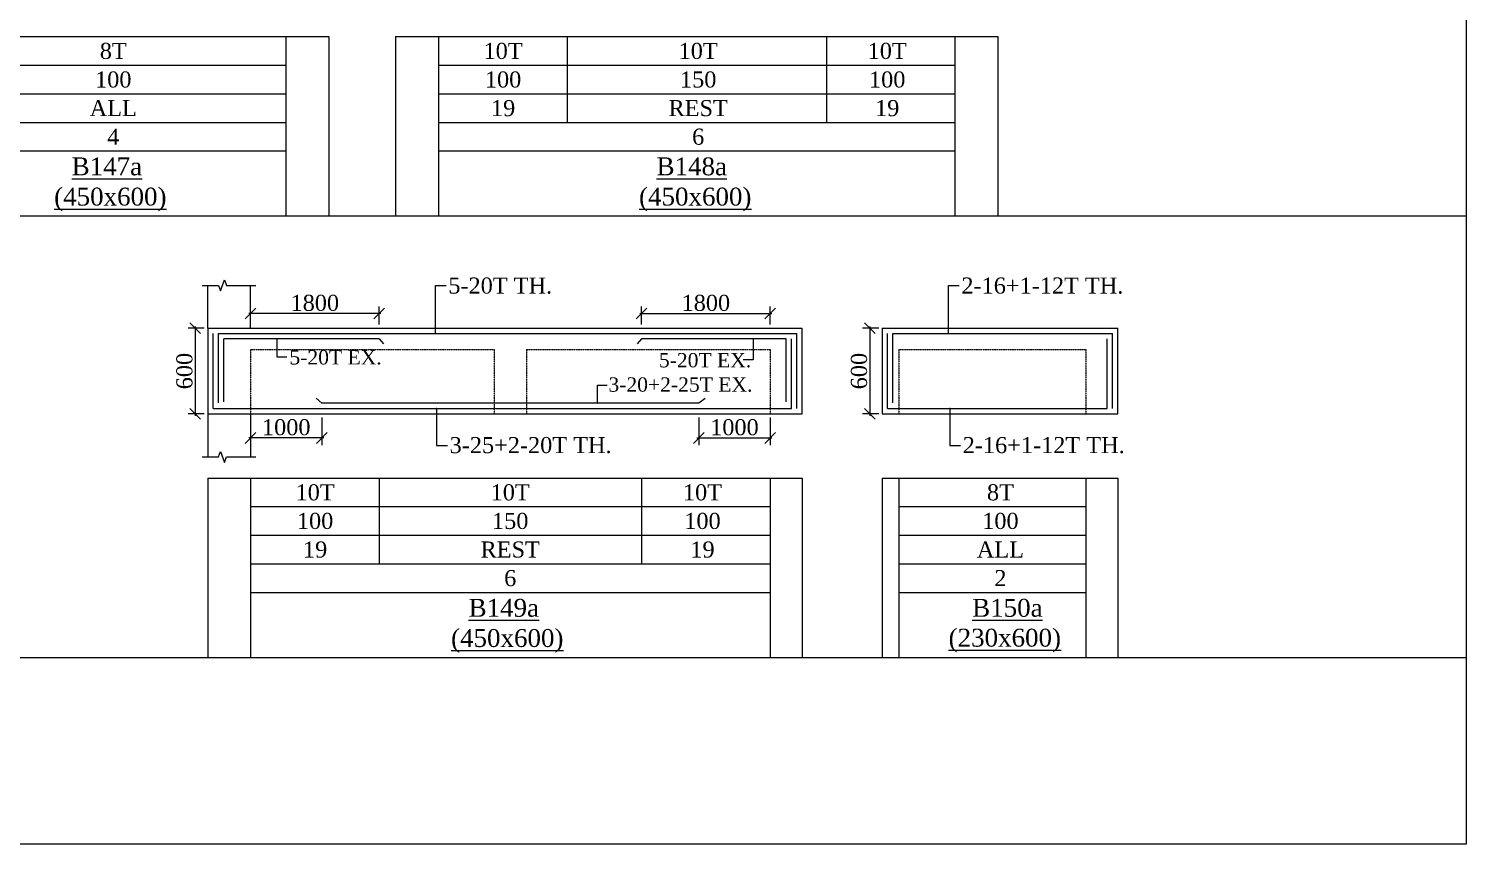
# Model space of a CAD drawing. Header units: millimetres. Extents: x 9781889 to 10654170, y -7832723 to -7608561.
# Drawn here: x 10404690 to 10424816, y -7801878 to -7790467 of the extents above; entities that cross this region are included whole.
import ezdxf
from ezdxf.enums import TextEntityAlignment as Align

# ---------------------------------------------------------------- set-up
doc = ezdxf.new("R2010")
doc.units = ezdxf.units.MM
doc.header["$LTSCALE"] = 10
doc.header["$PDMODE"] = 3
doc.linetypes.add('HIDDEN', pattern=[0.375, 0.25, -0.125])
for name, color, linetype, lineweight in [('S-CUT OUT LINE', 9, 'Continuous', 0), ('S-DIM L.S.', 7, 'Continuous', 0), ('S-L.S.SECTION', 5, 'Continuous', 0), ('S-L.S.SLAB LINE', 252, 'HIDDEN', 0), ('S-L.S.STEEL', 1, 'Continuous', 9), ('S-SECTION MARK', 7, 'Continuous', 0), ('S-SHEET', 251, 'Continuous', 0), ('S-TEXT', 7, 'Continuous', 0), ('S-TEXT L.S. BEAM NO.', 30, 'Continuous', 0), ('S-TEXT. L.S.', 7, 'Continuous', 0)]:
    doc.layers.add(name, color=color, linetype=linetype, lineweight=lineweight)
doc.styles.add('135', font='arial.ttf', dxfattribs={"width": 0.8, "height": 135})
doc.styles.get("Standard").update_dxf_attribs({"font": 'arial.ttf'})
doc.styles.add('TEXT', font='times.ttf')
doc.dimstyles.new('75', dxfattribs={"dimtxt": 135, "dimasz": 90, "dimexe": 0.1, "dimexo": 0.03, "dimgap": 0.09, "dimtad": 1, "dimdec": 0, "dimzin": 0, "dimdsep": 46, "dimtxsty": '135', "dimblk": 'ARCHTICK', "dimcen": 0.09, "dimclrd": 256, "dimclre": 256, "dimclrt": 256, "dimadec": 0, "dimazin": 0, "dimtfac": 1, "dimtdec": 0, "dimtofl": 0, "dimtmove": 1, "dimatfit": 3, "dimldrblk": 'DOTSMALL', "dimfxl": 1, "dimtolj": 1, "dimtzin": 0, "dimlwd": -1, "dimlwe": -1, "dimarcsym": 0})
doc.dimstyles.new('SETU_1', dxfattribs={"dimtxt": 200, "dimasz": 150, "dimexe": 100, "dimexo": 50, "dimgap": 35, "dimtad": 1, "dimdec": 0, "dimzin": 0, "dimdsep": 46, "dimtxsty": 'Standard', "dimblk": 'OBLIQUE', "dimcen": 150, "dimdle": 25, "dimclrd": 256, "dimclre": 7, "dimclrt": 256, "dimadec": 0, "dimazin": 0, "dimtfac": 1, "dimtdec": 0, "dimtofl": 0, "dimtmove": 1, "dimatfit": 3, "dimfxl": 1, "dimtolj": 1, "dimtzin": 0, "dimlwd": -1, "dimlwe": 5, "dimarcsym": 1})

# ---------------------------------------------------------------- blocks, each defined once
blk = doc.blocks.new('_ArchTick')
at = {"color": 0, "linetype": 'ByBlock', "const_width": 0.15}
blk.add_lwpolyline([(-0.5, -0.5), (0.5, 0.5)], dxfattribs=at)
blk = doc.blocks.new('_Oblique')
at = {"color": 0, "linetype": 'ByBlock', "lineweight": -2}
blk.add_line((-0.5, -0.5), (0.5, 0.5), dxfattribs=at)
blk = doc.blocks.new('*D923')
at = {"layer": 'Defpoints', "color": 0, "transparency": 16777216}
for p in [(10407195, -7794657), (10407020, -7795857), (10407195, -7795857)]:
    blk.add_point(p, dxfattribs=at)
at = {"layer": 'S-DIM L.S.', "transparency": 16777216}
blk.add_line((10407020, -7794632), (10407020, -7795882), dxfattribs=at)
at = {"layer": 'S-DIM L.S.', "color": 7, "lineweight": 5, "transparency": 16777216}
for p, q in [((10407145, -7794657), (10406920, -7794657)), ((10407145, -7795857), (10406920, -7795857))]:
    blk.add_line(p, q, dxfattribs=at)
at = {"layer": 'S-DIM L.S.', "transparency": 16777216, "xscale": 150, "yscale": 150, "zscale": 150}
for p, rotation in [((10407020, -7794657), 90), ((10407020, -7795857), 270)]:
    blk.add_blockref('_Oblique', p, dxfattribs=dict(at, rotation=rotation))
at = {"layer": 'S-DIM L.S.', "transparency": 16777216, "insert": (10406870, -7795257), "char_height": 225, "attachment_point": 5, "rotation": 90, "style": 'TEXT'}
blk.add_mtext('\\A1;600', dxfattribs=at)
blk = doc.blocks.new('*D924')
at = {"layer": 'Defpoints', "color": 0, "transparency": 16777216}
for p in [(10415070, -7794453), (10413270, -7794657, 0), (10415070, -7794657, 0)]:
    blk.add_point(p, dxfattribs=at)
at = {"layer": 'S-DIM L.S.', "color": 7, "lineweight": 5, "transparency": 16777216}
for p, q in [((10413270, -7794607), (10413270, -7794353)), ((10415070, -7794607), (10415070, -7794353))]:
    blk.add_line(p, q, dxfattribs=at)
at = {"layer": 'S-DIM L.S.', "transparency": 16777216}
blk.add_line((10413245, -7794453), (10415095, -7794453), dxfattribs=at)
at = {"layer": 'S-DIM L.S.', "transparency": 16777216, "xscale": 150, "yscale": 150, "zscale": 150, "rotation": 180}
blk.add_blockref('_Oblique', (10413270, -7794453), dxfattribs=at)
at = {"layer": 'S-DIM L.S.', "transparency": 16777216, "xscale": 150, "yscale": 150, "zscale": 150}
blk.add_blockref('_Oblique', (10415070, -7794453), dxfattribs=at)
at = {"layer": 'S-DIM L.S.', "transparency": 16777216, "insert": (10414170, -7794304), "char_height": 225, "attachment_point": 5, "style": 'TEXT'}
blk.add_mtext('\\A1;1800', dxfattribs=at)
blk = doc.blocks.new('*D925')
at = {"layer": 'Defpoints', "color": 0, "transparency": 16777216}
for p in [(10407795, -7794453), (10407795, -7794657, 0), (10409595, -7794657, 0)]:
    blk.add_point(p, dxfattribs=at)
at = {"layer": 'S-DIM L.S.', "color": 7, "lineweight": 5, "transparency": 16777216}
for p, q in [((10407795, -7794607), (10407795, -7794353)), ((10409595, -7794607), (10409595, -7794353))]:
    blk.add_line(p, q, dxfattribs=at)
at = {"layer": 'S-DIM L.S.', "transparency": 16777216}
blk.add_line((10409620, -7794453), (10407770, -7794453), dxfattribs=at)
at = {"layer": 'S-DIM L.S.', "transparency": 16777216, "xscale": 150, "yscale": 150, "zscale": 150, "rotation": 180}
blk.add_blockref('_Oblique', (10407795, -7794453), dxfattribs=at)
at = {"layer": 'S-DIM L.S.', "transparency": 16777216, "xscale": 150, "yscale": 150, "zscale": 150}
blk.add_blockref('_Oblique', (10409595, -7794453), dxfattribs=at)
at = {"layer": 'S-DIM L.S.', "transparency": 16777216, "insert": (10408695, -7794304), "char_height": 225, "attachment_point": 5, "style": 'TEXT'}
blk.add_mtext('\\A1;1800', dxfattribs=at)
blk = doc.blocks.new('*D926')
at = {"layer": 'Defpoints', "color": 0, "transparency": 16777216}
for p in [(10414070, -7795857, 0), (10415070, -7795857, 0), (10415070, -7796193)]:
    blk.add_point(p, dxfattribs=at)
at = {"layer": 'S-DIM L.S.', "color": 7, "lineweight": 5, "transparency": 16777216}
for p, q in [((10414070, -7795907), (10414070, -7796293)), ((10415070, -7795907), (10415070, -7796293))]:
    blk.add_line(p, q, dxfattribs=at)
at = {"layer": 'S-DIM L.S.', "transparency": 16777216}
blk.add_line((10414045, -7796193), (10415095, -7796193), dxfattribs=at)
at = {"layer": 'S-DIM L.S.', "transparency": 16777216, "xscale": 150, "yscale": 150, "zscale": 150, "rotation": 180}
blk.add_blockref('_Oblique', (10414070, -7796193), dxfattribs=at)
at = {"layer": 'S-DIM L.S.', "transparency": 16777216, "xscale": 150, "yscale": 150, "zscale": 150}
blk.add_blockref('_Oblique', (10415070, -7796193), dxfattribs=at)
at = {"layer": 'S-DIM L.S.', "transparency": 16777216, "insert": (10414570, -7796044), "char_height": 225, "attachment_point": 5, "style": 'TEXT'}
blk.add_mtext('\\A1;1000', dxfattribs=at)
blk = doc.blocks.new('*D927')
at = {"layer": 'Defpoints', "color": 0, "transparency": 16777216}
for p in [(10407795, -7795857, 0), (10408795, -7795857, 0), (10407795, -7796193)]:
    blk.add_point(p, dxfattribs=at)
at = {"layer": 'S-DIM L.S.', "color": 7, "lineweight": 5, "transparency": 16777216}
for p, q in [((10407795, -7795907), (10407795, -7796293)), ((10408795, -7795907), (10408795, -7796293))]:
    blk.add_line(p, q, dxfattribs=at)
at = {"layer": 'S-DIM L.S.', "transparency": 16777216}
blk.add_line((10408820, -7796193), (10407770, -7796193), dxfattribs=at)
at = {"layer": 'S-DIM L.S.', "transparency": 16777216, "xscale": 150, "yscale": 150, "zscale": 150, "rotation": 180}
blk.add_blockref('_Oblique', (10407795, -7796193), dxfattribs=at)
at = {"layer": 'S-DIM L.S.', "transparency": 16777216, "xscale": 150, "yscale": 150, "zscale": 150}
blk.add_blockref('_Oblique', (10408795, -7796193), dxfattribs=at)
at = {"layer": 'S-DIM L.S.', "transparency": 16777216, "insert": (10408295, -7796044), "char_height": 225, "attachment_point": 5, "style": 'TEXT'}
blk.add_mtext('\\A1;1000', dxfattribs=at)
blk = doc.blocks.new('*D928')
at = {"layer": 'Defpoints', "color": 0, "transparency": 16777216}
for p in [(10416640, -7794657), (10416465, -7795857), (10416640, -7795857)]:
    blk.add_point(p, dxfattribs=at)
at = {"layer": 'S-DIM L.S.', "transparency": 16777216}
blk.add_line((10416465, -7794632), (10416465, -7795882), dxfattribs=at)
at = {"layer": 'S-DIM L.S.', "color": 7, "lineweight": 5, "transparency": 16777216}
for p, q in [((10416590, -7794657), (10416365, -7794657)), ((10416590, -7795857), (10416365, -7795857))]:
    blk.add_line(p, q, dxfattribs=at)
at = {"layer": 'S-DIM L.S.', "transparency": 16777216, "xscale": 150, "yscale": 150, "zscale": 150}
for p, rotation in [((10416465, -7794657), 90), ((10416465, -7795857), 270)]:
    blk.add_blockref('_Oblique', p, dxfattribs=dict(at, rotation=rotation))
at = {"layer": 'S-DIM L.S.', "transparency": 16777216, "insert": (10416315, -7795257), "char_height": 225, "attachment_point": 5, "rotation": 90, "style": 'TEXT'}
blk.add_mtext('\\A1;600', dxfattribs=at)

msp = doc.modelspace()

# ---------------------------------------------------------------- linework, layer by layer
at = {"layer": 'S-CUT OUT LINE', "color": 5, "elevation": 0}
for points in [[(10407116.7, -7794057.2), (10407345.3, -7794057.2), (10407373.2, -7794134), (10407429.2, -7793980.3), (10407457.2, -7794057.2), (10407869.9, -7794057.2)], [(10407116.7, -7796457.2), (10407345.3, -7796457.2), (10407373.2, -7796380.3), (10407429.2, -7796534), (10407457.2, -7796457.2), (10407869.9, -7796457.2)]]:
    msp.add_lwpolyline(points, dxfattribs=at)
at = {"layer": 'S-L.S.SECTION'}
for p, q in [((10407194.9, -7794657.2, 0), (10407194.9, -7794057.2, 0)), ((10407794.9, -7794657.2, 0), (10407794.9, -7794057.2, 0)), ((10407194.9, -7794657.2, 0), (10415520.4, -7794657.2, 0)), ((10407194.9, -7794657.2, 0), (10407194.9, -7795857.2, 0)), ((10415520.4, -7795857.2, 0), (10415520.4, -7794657.2, 0)), ((10416639.9, -7794657.2, 0), (10419939.9, -7794657.2, 0)), ((10416640, -7794657.2, 0), (10416640, -7795857.2, 0)), ((10419939.9, -7795857.2, 0), (10419939.9, -7794657.2, 0)), ((10407194.9, -7795857.2, 0), (10415520.4, -7795857.2, 0)), ((10407194.9, -7795857.2, 0), (10407194.9, -7796457.2, 0)), ((10407794.9, -7795857.2, 0), (10407794.9, -7796457.2, 0)), ((10416639.9, -7795857.2, 0), (10419939.9, -7795857.2, 0))]:
    msp.add_line(p, q, dxfattribs=at)
at = {"layer": 'S-L.S.SLAB LINE', "ltscale": 0.3}
for p, q in [((10407194.9, -7794957.2, 0), (10407194.9, -7794957.2, 0)), ((10407794.9, -7794957.2, 0), (10411207.7, -7794957.2, 0)), ((10407794.9, -7794957.2, 0), (10407794.9, -7795857.2, 0)), ((10411207.7, -7794957.2, 0), (10411207.7, -7795857.2, 0)), ((10411657.7, -7794957.2, 0), (10415070.4, -7794957.2, 0)), ((10411657.7, -7794957.2, 0), (10411657.7, -7795857.2, 0)), ((10415070.4, -7794957.2, 0), (10415070.4, -7795857.2, 0)), ((10416870, -7794957.2, 0), (10419489.9, -7794957.2, 0)), ((10416870, -7794957.2, 0), (10416870, -7795857.2, 0)), ((10419489.9, -7794957.2, 0), (10419489.9, -7795857.2, 0))]:
    msp.add_line(p, q, dxfattribs=at)
at = {"layer": 'S-L.S.STEEL'}
for p, q in [((10407269.9, -7795782.2, 0), (10407269.9, -7794732.2, 0)), ((10407344.9, -7794732.2, 0), (10415445.4, -7794732.2, 0)), ((10407344.9, -7795702.5, 0), (10407344.9, -7794732.2, 0)), ((10409595, -7794807.2, 0), (10407419.9, -7794807.2, 0)), ((10407419.9, -7795686, 0), (10407419.9, -7794807.2, 0)), ((10409595, -7794807.2, 0), (10409658.2, -7794874, 0)), ((10415295.4, -7795686, 0), (10415295.4, -7794807.2, 0)), ((10415370.4, -7795782.2, 0), (10415370.4, -7794807.2, 0)), ((10415445.4, -7795782.2, 0), (10415445.4, -7794732.2, 0)), ((10416714.9, -7795782.2, 0), (10416714.9, -7794732.2, 0)), ((10416789.9, -7794732.2, 0), (10419864.9, -7794732.2, 0)), ((10416789.9, -7795702.5, 0), (10416789.9, -7794732.2, 0)), ((10419789.9, -7795782.2, 0), (10419789.9, -7794807.2, 0)), ((10419864.9, -7795782.2, 0), (10419864.9, -7794732.2, 0)), ((10407269.9, -7795782.2, 0), (10415370.4, -7795782.2, 0)), ((10416714.9, -7795782.2, 0), (10419789.9, -7795782.2, 0))]:
    msp.add_line(p, q, dxfattribs=at)
at = {"layer": 'S-L.S.STEEL', "elevation": 0}
msp.add_lwpolyline([(10414159.8, -7795639), (10414070.3, -7795707.2), (10408795.1, -7795707.2), (10408713.1, -7795636.5)], dxfattribs=at)
at = {"layer": 'S-L.S.STEEL'}
msp.add_polyline3d([(10415295.4, -7794807.2, 0), (10413270.4, -7794807.2, 0), (10413207.2, -7794874, 0)], dxfattribs=at)
at = {"layer": 'S-SHEET'}
for p, q in [((10402840.7, -7790576.9, 0), (10408891.2, -7790576.9, 0)), ((10408291.2, -7790576.9, 0), (10408291.2, -7793086.2, 0)), ((10408891.2, -7790576.9, 0), (10408891.2, -7793086.2, 0)), ((10409826.7, -7790576.9, 0), (10418256.7, -7790576.9, 0)), ((10409826.7, -7790576.9, 0), (10409826.7, -7793086.2, 0)), ((10410426.7, -7790576.9, 0), (10410426.7, -7793086.2, 0)), ((10412226.7, -7790576.9, 0), (10412226.7, -7791776.9, 0)), ((10415856.7, -7790576.9, 0), (10415856.7, -7791776.9, 0)), ((10417656.7, -7790576.9, 0), (10417656.7, -7793086.2, 0)), ((10418256.7, -7790576.9, 0), (10418256.7, -7793086.2, 0)), ((10403290.7, -7790976.9, 0), (10408291.2, -7790976.9, 0)), ((10410426.7, -7790976.9, 0), (10417656.7, -7790976.9, 0)), ((10403290.7, -7791376.9, 0), (10408291.2, -7791376.9, 0)), ((10410426.7, -7791376.9, 0), (10417656.7, -7791376.9, 0)), ((10403290.7, -7791776.9, 0), (10408291.2, -7791776.9, 0)), ((10410426.7, -7791776.9, 0), (10417656.7, -7791776.9, 0)), ((10403290.7, -7792176.9, 0), (10408291.2, -7792176.9, 0)), ((10410426.7, -7792176.9, 0), (10417656.7, -7792176.9, 0)), ((10373481.8, -7793086.2, 0), (10424816, -7793086.2, 0)), ((10402840.7, -7793086.2, 0), (10408891.2, -7793086.2, 0)), ((10409826.7, -7793086.2, 0), (10418256.7, -7793086.2, 0)), ((10407194.9, -7796753.7, 0), (10415520.4, -7796753.7, 0)), ((10407194.9, -7796753.7, 0), (10407194.9, -7799263, 0)), ((10407794.9, -7796753.7, 0), (10407794.9, -7799263, 0)), ((10409594.9, -7796753.7, 0), (10409594.9, -7797953.7, 0)), ((10413270.4, -7796753.7, 0), (10413270.4, -7797953.7, 0)), ((10415070.4, -7796753.7, 0), (10415070.4, -7799263, 0)), ((10415520.4, -7796753.7, 0), (10415520.4, -7799263, 0)), ((10416640, -7796753.7, 0), (10419939.9, -7796753.7, 0)), ((10416640, -7796753.7, 0), (10416640, -7799263, 0)), ((10416870, -7796753.7, 0), (10416870, -7799263, 0)), ((10419489.9, -7796753.7, 0), (10419489.9, -7799263, 0)), ((10419939.9, -7796753.7, 0), (10419939.9, -7799263, 0)), ((10407794.9, -7797153.7, 0), (10415070.4, -7797153.7, 0)), ((10416870, -7797153.7, 0), (10419489.9, -7797153.7, 0)), ((10407794.9, -7797553.7, 0), (10415070.4, -7797553.7, 0)), ((10416870, -7797553.7, 0), (10419489.9, -7797553.7, 0)), ((10407794.9, -7797953.7, 0), (10415070.4, -7797953.7, 0)), ((10416870, -7797953.7, 0), (10419489.9, -7797953.7, 0)), ((10407794.9, -7798353.7, 0), (10415070.4, -7798353.7, 0)), ((10416870, -7798353.7, 0), (10419489.9, -7798353.7, 0)), ((10373481.8, -7799263, 0), (10424816, -7799263, 0)), ((10407194.9, -7799263, 0), (10415520.4, -7799263, 0)), ((10416640, -7799263, 0), (10419939.9, -7799263, 0))]:
    msp.add_line(p, q, dxfattribs=at)
msp.add_lwpolyline([(10373481.8, -7760218.1), (10424816, -7760218.1), (10424816, -7801877.7), (10373481.8, -7801877.7)], close=True, dxfattribs=at)

# ---------------------------------------------------------------- texts
at = {"layer": 'S-TEXT', "linetype": 'ByBlock', "style": 'TEXT'}
for s, p in [('8T', (10405873.3, -7790776.9, 0)), ('10T', (10411331, -7790776.9, 0)), ('10T', (10414062.4, -7790776.9, 0)), ('10T', (10416709, -7790776.9, 0)), ('100', (10405873.3, -7791176.9, 0)), ('100', (10411331, -7791176.9, 0)), ('150', (10414062.4, -7791176.9, 0)), ('100', (10416709, -7791176.9, 0)), ('ALL', (10405873.3, -7791576.9, 0)), ('19', (10411331, -7791576.9, 0)), ('REST', (10414062.4, -7791576.9, 0)), ('19', (10416709, -7791576.9, 0)), ('4', (10405873.3, -7791976.9, 0)), ('6', (10414062.4, -7791976.9, 0)), ('10T', (10408699.2, -7796953.7, 0)), ('10T', (10411430.6, -7796953.7, 0)), ('10T', (10414122.8, -7796953.7, 0)), ('8T', (10418294.2, -7796953.7, 0)), ('100', (10408699.2, -7797353.7, 0)), ('150', (10411430.6, -7797353.7, 0)), ('100', (10414122.8, -7797353.7, 0)), ('100', (10418294.2, -7797353.7, 0)), ('19', (10408699.2, -7797753.7, 0)), ('REST', (10411430.6, -7797753.7, 0)), ('19', (10414122.8, -7797753.7, 0)), ('ALL', (10418294.2, -7797753.7, 0)), ('6', (10411430.6, -7798153.7, 0)), ('2', (10418294.2, -7798153.7, 0))]:
    msp.add_text(s, height=225, dxfattribs=at).set_placement(p, align=Align.MIDDLE_CENTER)
at = {"layer": 'S-TEXT L.S. BEAM NO.', "color": 140, "linetype": 'ByBlock', "style": 'TEXT'}
for s, p in [('%%UB147a', (10405290.9, -7792517.6, 0)), ('%%UB148a', (10413480, -7792517.6, 0)), ('%%U(450x600)', (10405045.5, -7792940.6, 0)), ('%%U(450x600)', (10413234.6, -7792940.6, 0)), ('%%UB149a', (10410848.2, -7798694.3, 0)), ('%%U(450x600)', (10410602.8, -7799117.3, 0))]:
    msp.add_text(s, height=250, dxfattribs=at).set_placement(p)
at = {"layer": 'S-TEXT L.S. BEAM NO.', "color": 1, "linetype": 'ByBlock', "style": 'TEXT'}
for s, p in [('%%UB150a', (10417898.9, -7798694.3, 0)), ('%%U(230x600)', (10417569.1, -7799112.4, 0))]:
    msp.add_text(s, height=250, dxfattribs=at).set_placement(p)
at = {"layer": 'S-TEXT. L.S.', "style": 'TEXT'}
for s, height, p in [('5-20T TH.', 225, (10410564.2, -7794172.9, 0)), ('2-16+1-12T TH.', 225, (10417747.7, -7794172.9, 0)), ('5-20T EX.', 200, (10408339.5, -7795164.7, 0)), ('5-20T EX.', 200, (10413512.7, -7795204.7, 0)), ('3-20+2-25T EX.', 200, (10412806, -7795545.2, 0)), ('3-25+2-20T TH.', 225, (10410582.5, -7796405, 0)), ('2-16+1-12T TH.', 225, (10417766.1, -7796405, 0))]:
    msp.add_text(s, height=height, dxfattribs=at).set_placement(p)

# ---------------------------------------------------------------- dimensions: what is measured, and where the dimension line sits
at = {"layer": 'S-DIM L.S.'}
for base, p1, p2, picture, middle in [((10407795, -7794453.4, 0), (10409595, -7794657.2, 0), (10407795, -7794657.2, 0), '*D925', (10408695, -7794303.9, 0)), ((10407794.9, -7796193.3, 0), (10408795.1, -7795857.2, 0), (10407794.9, -7795857.2, 0), '*D927', (10408295, -7796043.8, 0))]:
    dim = msp.add_linear_dim(base=base, p1=p1, p2=p2, dimstyle='SETU_1', override={"dimtxt": 225, "dimtxsty": 'TEXT'}, dxfattribs=at)
    dim.commit()
    dim.dimension.update_dxf_attribs({"geometry": picture, "text_midpoint": middle})
for base, p1, p2, picture, middle in [((10415070.4, -7794453.4, 0), (10413270.4, -7794657.2, 0), (10415070.4, -7794657.2, 0), '*D924', (10414170.4, -7794303.9, 0)), ((10415070.4, -7796193.3, 0), (10414070.3, -7795857.2, 0), (10415070.4, -7795857.2, 0), '*D926', (10414570.4, -7796043.8, 0))]:
    dim = msp.add_linear_dim(base=base, p1=p1, p2=p2, angle=180, dimstyle='SETU_1', override={"dimtxt": 225, "dimtxsty": 'TEXT'}, dxfattribs=at)
    dim.commit()
    dim.dimension.update_dxf_attribs({"geometry": picture, "text_midpoint": middle})
at = {"layer": 'S-DIM L.S.', "color": 7}
for base, p1, p2, picture, middle in [((10407019.7, -7795857.2, 0), (10407194.9, -7794657.2, 0), (10407194.9, -7795857.2, 0), '*D923', (10406870.3, -7795257.2, 0)), ((10416464.8, -7795857.2, 0), (10416639.9, -7794657.2, 0), (10416639.9, -7795857.2, 0), '*D928', (10416315.3, -7795257.2, 0))]:
    dim = msp.add_linear_dim(base=base, p1=p1, p2=p2, angle=90, dimstyle='SETU_1', override={"dimtxt": 225, "dimlfac": 0.5, "dimtxsty": 'TEXT'}, dxfattribs=at)
    dim.commit()
    dim.dimension.update_dxf_attribs({"geometry": picture, "text_midpoint": middle})

# ---------------------------------------------------------------- leaders
at = {"layer": 'S-SECTION MARK'}
for points in [[(10410382.5, -7794732.2, 0), (10410382.5, -7794057.8, 0), (10410535.1, -7794057.8, 0)], [(10417566.1, -7794732.2, 0), (10417566.1, -7794057.8, 0), (10417718.6, -7794057.8, 0)], [(10408165.4, -7794807.2, 0), (10408165.4, -7795059.5, 0), (10408304.8, -7795059.5, 0)], [(10414830.9, -7794807.2, 0), (10414830.9, -7795099.5, 0), (10414691.5, -7795099.5, 0)], [(10412652.1, -7795707.2, 0), (10412652.1, -7795454.8, 0), (10412787.5, -7795454.8, 0)], [(10410400.8, -7795778.3, 0), (10410400.8, -7796300.2, 0), (10410553.4, -7796300.2, 0)], [(10417584.4, -7795778.3, 0), (10417584.4, -7796300.2, 0), (10417737, -7796300.2, 0)]]:
    msp.add_leader(points, dimstyle='75', override={"dimasz": 75}, dxfattribs=at)

doc.saveas('drawing.dxf')
